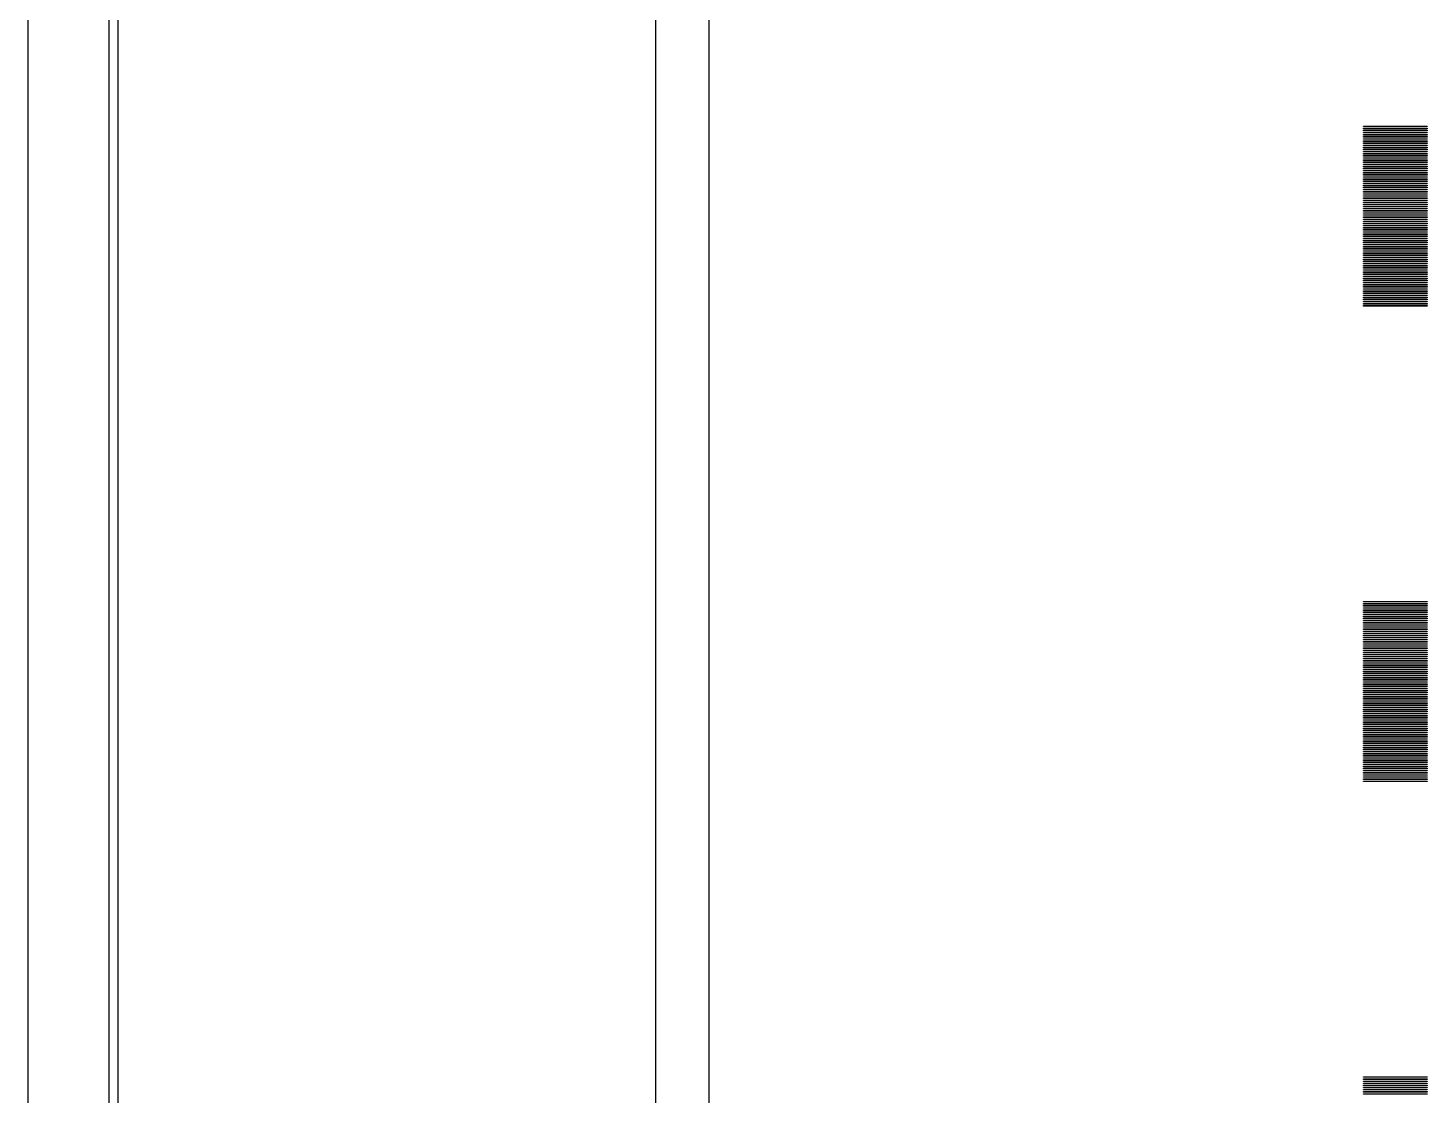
# Model space of a CAD drawing. Extents: x -17 to 130, y -40 to 112.
# Drawn here: x -16.89 to 9.6, y 14.86 to 35.06 of the extents above; entities that cross this region are included whole.
import ezdxf

# ---------------------------------------------------------------- set-up
doc = ezdxf.new("R2010")
doc.units = 0

msp = doc.modelspace()

# ---------------------------------------------------------------- linework, layer by layer
for p, q in [((-5, -4.5), (-5, 76.5)), ((-4, 76), (-4, -4)), ((-16.8921, 64.7463), (-16.8921, 7.25366)), ((-15.3519, 7.25034), (-15.3519, 64.7497)), ((-15.1895, 64.7488), (-15.1895, 7.25121)), ((8.40001, 33.195), (8.40001, 33.205)), ((8.40001, 33.205), (9.59999, 33.205)), ((9.59999, 33.195), (8.40001, 33.195)), ((8.40001, 33.155), (8.40001, 33.165)), ((8.40001, 33.165), (9.59999, 33.165)), ((9.59999, 33.155), (8.40001, 33.155)), ((8.40001, 33.115), (8.40001, 33.125)), ((8.40001, 33.125), (9.59999, 33.125)), ((9.59999, 33.205), (9.59999, 33.195)), ((9.59999, 33.165), (9.59999, 33.155)), ((9.59999, 33.125), (9.59999, 33.115)), ((9.59999, 33.115), (8.40001, 33.115)), ((8.40001, 33.075), (8.40001, 33.085)), ((8.40001, 33.085), (9.59999, 33.085)), ((9.59999, 33.075), (8.40001, 33.075)), ((8.40001, 33.035), (8.40001, 33.045)), ((8.40001, 33.045), (9.59999, 33.045)), ((9.59999, 33.035), (8.40001, 33.035)), ((8.40001, 32.995), (8.40001, 33.005)), ((8.40001, 33.005), (9.59999, 33.005)), ((9.59999, 32.995), (8.40001, 32.995)), ((8.40001, 32.955), (8.40001, 32.965)), ((8.40001, 32.965), (9.59999, 32.965)), ((9.59999, 32.955), (8.40001, 32.955)), ((8.40001, 32.915), (8.40001, 32.925)), ((8.40001, 32.925), (9.59999, 32.925)), ((9.59999, 32.915), (8.40001, 32.915)), ((8.40001, 32.875), (8.40001, 32.885)), ((8.40001, 32.885), (9.59999, 32.885)), ((9.59999, 32.875), (8.40001, 32.875)), ((9.59999, 33.085), (9.59999, 33.075)), ((9.59999, 33.045), (9.59999, 33.035)), ((9.59999, 33.005), (9.59999, 32.995)), ((9.59999, 32.965), (9.59999, 32.955)), ((9.59999, 32.925), (9.59999, 32.915)), ((9.59999, 32.885), (9.59999, 32.875)), ((8.40001, 32.835), (8.40001, 32.845)), ((8.40001, 32.845), (9.59999, 32.845)), ((9.59999, 32.835), (8.40001, 32.835)), ((8.40001, 32.795), (8.40001, 32.805)), ((8.40001, 32.805), (9.59999, 32.805)), ((9.59999, 32.795), (8.40001, 32.795)), ((8.40001, 32.755), (8.40001, 32.765)), ((8.40001, 32.765), (9.59999, 32.765)), ((9.59999, 32.755), (8.40001, 32.755)), ((8.40001, 32.715), (8.40001, 32.725)), ((8.40001, 32.725), (9.59999, 32.725)), ((9.59999, 32.715), (8.40001, 32.715)), ((8.40001, 32.675), (8.40001, 32.685)), ((8.40001, 32.685), (9.59999, 32.685)), ((9.59999, 32.675), (8.40001, 32.675)), ((8.40001, 32.635), (8.40001, 32.645)), ((8.40001, 32.645), (9.59999, 32.645)), ((9.59999, 32.635), (8.40001, 32.635)), ((8.40001, 32.595), (8.40001, 32.605)), ((8.40001, 32.605), (9.59999, 32.605)), ((9.59999, 32.595), (8.40001, 32.595)), ((9.59999, 32.845), (9.59999, 32.835)), ((9.59999, 32.805), (9.59999, 32.795)), ((9.59999, 32.765), (9.59999, 32.755)), ((9.59999, 32.725), (9.59999, 32.715)), ((9.59999, 32.685), (9.59999, 32.675)), ((9.59999, 32.645), (9.59999, 32.635)), ((9.59999, 32.605), (9.59999, 32.595)), ((8.40001, 32.555), (8.40001, 32.565)), ((8.40001, 32.565), (9.59999, 32.565)), ((9.59999, 32.555), (8.40001, 32.555)), ((8.40001, 32.515), (8.40001, 32.525)), ((8.40001, 32.525), (9.59999, 32.525)), ((9.59999, 32.515), (8.40001, 32.515)), ((8.40001, 32.475), (8.40001, 32.485)), ((8.40001, 32.485), (9.59999, 32.485)), ((9.59999, 32.475), (8.40001, 32.475)), ((8.40001, 32.435), (8.40001, 32.445)), ((8.40001, 32.445), (9.59999, 32.445)), ((9.59999, 32.435), (8.40001, 32.435)), ((8.40001, 32.395), (8.40001, 32.405)), ((8.40001, 32.405), (9.59999, 32.405)), ((9.59999, 32.395), (8.40001, 32.395)), ((8.40001, 32.355), (8.40001, 32.365)), ((8.40001, 32.365), (9.59999, 32.365)), ((9.59999, 32.355), (8.40001, 32.355)), ((8.40001, 32.315), (8.40001, 32.325)), ((8.40001, 32.325), (9.59999, 32.325)), ((9.59999, 32.565), (9.59999, 32.555)), ((9.59999, 32.525), (9.59999, 32.515)), ((9.59999, 32.485), (9.59999, 32.475)), ((9.59999, 32.445), (9.59999, 32.435)), ((9.59999, 32.405), (9.59999, 32.395)), ((9.59999, 32.365), (9.59999, 32.355)), ((9.59999, 32.325), (9.59999, 32.315)), ((9.59999, 32.315), (8.40001, 32.315)), ((8.40001, 32.275), (8.40001, 32.285)), ((8.40001, 32.285), (9.59999, 32.285)), ((9.59999, 32.275), (8.40001, 32.275)), ((8.40001, 32.235), (8.40001, 32.245)), ((8.40001, 32.245), (9.59999, 32.245)), ((9.59999, 32.235), (8.40001, 32.235)), ((8.40001, 32.195), (8.40001, 32.205)), ((8.40001, 32.205), (9.59999, 32.205)), ((9.59999, 32.195), (8.40001, 32.195)), ((8.40001, 32.155), (8.40001, 32.165)), ((8.40001, 32.165), (9.59999, 32.165)), ((9.59999, 32.155), (8.40001, 32.155)), ((8.40001, 32.115), (8.40001, 32.125)), ((8.40001, 32.125), (9.59999, 32.125)), ((9.59999, 32.115), (8.40001, 32.115)), ((8.40001, 32.075), (8.40001, 32.085)), ((8.40001, 32.085), (9.59999, 32.085)), ((9.59999, 32.075), (8.40001, 32.075)), ((9.59999, 32.285), (9.59999, 32.275)), ((9.59999, 32.245), (9.59999, 32.235)), ((9.59999, 32.205), (9.59999, 32.195)), ((9.59999, 32.165), (9.59999, 32.155)), ((9.59999, 32.125), (9.59999, 32.115)), ((9.59999, 32.085), (9.59999, 32.075)), ((8.40001, 32.035), (8.40001, 32.045)), ((8.40001, 32.045), (9.59999, 32.045)), ((9.59999, 32.035), (8.40001, 32.035)), ((8.40001, 31.995), (8.40001, 32.005)), ((8.40001, 32.005), (9.59999, 32.005)), ((9.59999, 31.995), (8.40001, 31.995)), ((8.40001, 31.955), (8.40001, 31.965)), ((8.40001, 31.965), (9.59999, 31.965)), ((9.59999, 31.955), (8.40001, 31.955)), ((8.40001, 31.915), (8.40001, 31.925)), ((8.40001, 31.925), (9.59999, 31.925)), ((9.59999, 31.915), (8.40001, 31.915)), ((8.40001, 31.875), (8.40001, 31.885)), ((8.40001, 31.885), (9.59999, 31.885)), ((9.59999, 31.875), (8.40001, 31.875)), ((8.40001, 31.835), (8.40001, 31.845)), ((8.40001, 31.845), (9.59999, 31.845)), ((9.59999, 31.835), (8.40001, 31.835)), ((8.40001, 31.795), (8.40001, 31.805)), ((8.40001, 31.805), (9.59999, 31.805)), ((9.59999, 31.795), (8.40001, 31.795)), ((9.59999, 32.045), (9.59999, 32.035)), ((9.59999, 32.005), (9.59999, 31.995)), ((9.59999, 31.965), (9.59999, 31.955)), ((9.59999, 31.925), (9.59999, 31.915)), ((9.59999, 31.885), (9.59999, 31.875)), ((9.59999, 31.845), (9.59999, 31.835)), ((9.59999, 31.805), (9.59999, 31.795)), ((8.40001, 31.755), (8.40001, 31.765)), ((8.40001, 31.765), (9.59999, 31.765)), ((9.59999, 31.755), (8.40001, 31.755)), ((8.40001, 31.715), (8.40001, 31.725)), ((8.40001, 31.725), (9.59999, 31.725)), ((9.59999, 31.715), (8.40001, 31.715)), ((8.40001, 31.675), (8.40001, 31.685)), ((8.40001, 31.685), (9.59999, 31.685)), ((9.59999, 31.675), (8.40001, 31.675)), ((8.40001, 31.635), (8.40001, 31.645)), ((8.40001, 31.645), (9.59999, 31.645)), ((9.59999, 31.635), (8.40001, 31.635)), ((8.40001, 31.595), (8.40001, 31.605)), ((8.40001, 31.605), (9.59999, 31.605)), ((9.59999, 31.595), (8.40001, 31.595)), ((8.40001, 31.555), (8.40001, 31.565)), ((8.40001, 31.565), (9.59999, 31.565)), ((9.59999, 31.555), (8.40001, 31.555)), ((9.59999, 31.765), (9.59999, 31.755)), ((9.59999, 31.725), (9.59999, 31.715)), ((9.59999, 31.685), (9.59999, 31.675)), ((9.59999, 31.645), (9.59999, 31.635)), ((9.59999, 31.605), (9.59999, 31.595)), ((9.59999, 31.565), (9.59999, 31.555)), ((8.40001, 31.515), (8.40001, 31.525)), ((8.40001, 31.525), (9.59999, 31.525)), ((9.59999, 31.515), (8.40001, 31.515)), ((8.40001, 31.475), (8.40001, 31.485)), ((8.40001, 31.485), (9.59999, 31.485)), ((9.59999, 31.475), (8.40001, 31.475)), ((8.40001, 31.435), (8.40001, 31.445)), ((8.40001, 31.445), (9.59999, 31.445)), ((9.59999, 31.435), (8.40001, 31.435)), ((8.40001, 31.395), (8.40001, 31.405)), ((8.40001, 31.405), (9.59999, 31.405)), ((9.59999, 31.395), (8.40001, 31.395)), ((8.40001, 31.355), (8.40001, 31.365)), ((8.40001, 31.365), (9.59999, 31.365)), ((9.59999, 31.355), (8.40001, 31.355)), ((8.40001, 31.315), (8.40001, 31.325)), ((8.40001, 31.325), (9.59999, 31.325)), ((9.59999, 31.315), (8.40001, 31.315)), ((8.40001, 31.275), (8.40001, 31.285)), ((8.40001, 31.285), (9.59999, 31.285)), ((9.59999, 31.275), (8.40001, 31.275)), ((9.59999, 31.525), (9.59999, 31.515)), ((9.59999, 31.485), (9.59999, 31.475)), ((9.59999, 31.445), (9.59999, 31.435)), ((9.59999, 31.405), (9.59999, 31.395)), ((9.59999, 31.365), (9.59999, 31.355)), ((9.59999, 31.325), (9.59999, 31.315)), ((9.59999, 31.285), (9.59999, 31.275)), ((8.40001, 31.235), (8.40001, 31.245)), ((8.40001, 31.245), (9.59999, 31.245)), ((9.59999, 31.235), (8.40001, 31.235)), ((8.40001, 31.195), (8.40001, 31.205)), ((8.40001, 31.205), (9.59999, 31.205)), ((9.59999, 31.195), (8.40001, 31.195)), ((8.40001, 31.155), (8.40001, 31.165)), ((8.40001, 31.165), (9.59999, 31.165)), ((9.59999, 31.155), (8.40001, 31.155)), ((8.40001, 31.115), (8.40001, 31.125)), ((8.40001, 31.125), (9.59999, 31.125)), ((9.59999, 31.115), (8.40001, 31.115)), ((8.40001, 31.075), (8.40001, 31.085)), ((8.40001, 31.085), (9.59999, 31.085)), ((9.59999, 31.075), (8.40001, 31.075)), ((8.40001, 31.035), (8.40001, 31.045)), ((8.40001, 31.045), (9.59999, 31.045)), ((9.59999, 31.035), (8.40001, 31.035)), ((8.40001, 30.995), (8.40001, 31.005)), ((8.40001, 31.005), (9.59999, 31.005)), ((9.59999, 31.245), (9.59999, 31.235)), ((9.59999, 31.205), (9.59999, 31.195)), ((9.59999, 31.165), (9.59999, 31.155)), ((9.59999, 31.125), (9.59999, 31.115)), ((9.59999, 31.085), (9.59999, 31.075)), ((9.59999, 31.045), (9.59999, 31.035)), ((9.59999, 31.005), (9.59999, 30.995)), ((9.59999, 30.995), (8.40001, 30.995)), ((8.40001, 30.955), (8.40001, 30.965)), ((8.40001, 30.965), (9.59999, 30.965)), ((9.59999, 30.955), (8.40001, 30.955)), ((8.40001, 30.915), (8.40001, 30.925)), ((8.40001, 30.925), (9.59999, 30.925)), ((9.59999, 30.915), (8.40001, 30.915)), ((8.40001, 30.875), (8.40001, 30.885)), ((8.40001, 30.885), (9.59999, 30.885)), ((9.59999, 30.875), (8.40001, 30.875)), ((8.40001, 30.835), (8.40001, 30.845)), ((8.40001, 30.845), (9.59999, 30.845)), ((9.59999, 30.835), (8.40001, 30.835)), ((8.40001, 30.795), (8.40001, 30.805)), ((8.40001, 30.805), (9.59999, 30.805)), ((9.59999, 30.795), (8.40001, 30.795)), ((8.40001, 30.755), (8.40001, 30.765)), ((8.40001, 30.765), (9.59999, 30.765)), ((9.59999, 30.755), (8.40001, 30.755)), ((9.59999, 30.965), (9.59999, 30.955)), ((9.59999, 30.925), (9.59999, 30.915)), ((9.59999, 30.885), (9.59999, 30.875)), ((9.59999, 30.845), (9.59999, 30.835)), ((9.59999, 30.805), (9.59999, 30.795)), ((9.59999, 30.765), (9.59999, 30.755)), ((8.40001, 30.715), (8.40001, 30.725)), ((8.40001, 30.725), (9.59999, 30.725)), ((9.59999, 30.715), (8.40001, 30.715)), ((8.40001, 30.675), (8.40001, 30.685)), ((8.40001, 30.685), (9.59999, 30.685)), ((9.59999, 30.675), (8.40001, 30.675)), ((8.40001, 30.635), (8.40001, 30.645)), ((8.40001, 30.645), (9.59999, 30.645)), ((9.59999, 30.635), (8.40001, 30.635)), ((8.40001, 30.595), (8.40001, 30.605)), ((8.40001, 30.605), (9.59999, 30.605)), ((9.59999, 30.595), (8.40001, 30.595)), ((8.40001, 30.555), (8.40001, 30.565)), ((8.40001, 30.565), (9.59999, 30.565)), ((9.59999, 30.555), (8.40001, 30.555)), ((8.40001, 30.515), (8.40001, 30.525)), ((8.40001, 30.525), (9.59999, 30.525)), ((9.59999, 30.515), (8.40001, 30.515)), ((8.40001, 30.475), (8.40001, 30.485)), ((8.40001, 30.485), (9.59999, 30.485)), ((9.59999, 30.475), (8.40001, 30.475)), ((9.59999, 30.725), (9.59999, 30.715)), ((9.59999, 30.685), (9.59999, 30.675)), ((9.59999, 30.645), (9.59999, 30.635)), ((9.59999, 30.605), (9.59999, 30.595)), ((9.59999, 30.565), (9.59999, 30.555)), ((9.59999, 30.525), (9.59999, 30.515)), ((9.59999, 30.485), (9.59999, 30.475)), ((8.40001, 30.435), (8.40001, 30.445)), ((8.40001, 30.445), (9.59999, 30.445)), ((9.59999, 30.435), (8.40001, 30.435)), ((8.40001, 30.395), (8.40001, 30.405)), ((8.40001, 30.405), (9.59999, 30.405)), ((9.59999, 30.395), (8.40001, 30.395)), ((8.40001, 30.355), (8.40001, 30.365)), ((8.40001, 30.365), (9.59999, 30.365)), ((9.59999, 30.355), (8.40001, 30.355)), ((8.40001, 30.315), (8.40001, 30.325)), ((8.40001, 30.325), (9.59999, 30.325)), ((9.59999, 30.315), (8.40001, 30.315)), ((8.40001, 30.275), (8.40001, 30.285)), ((8.40001, 30.285), (9.59999, 30.285)), ((9.59999, 30.275), (8.40001, 30.275)), ((8.40001, 30.235), (8.40001, 30.245)), ((8.40001, 30.245), (9.59999, 30.245)), ((9.59999, 30.235), (8.40001, 30.235)), ((8.40001, 30.195), (8.40001, 30.205)), ((8.40001, 30.205), (9.59999, 30.205)), ((9.59999, 30.445), (9.59999, 30.435)), ((9.59999, 30.405), (9.59999, 30.395)), ((9.59999, 30.365), (9.59999, 30.355)), ((9.59999, 30.325), (9.59999, 30.315)), ((9.59999, 30.285), (9.59999, 30.275)), ((9.59999, 30.245), (9.59999, 30.235)), ((9.59999, 30.205), (9.59999, 30.195)), ((9.59999, 30.195), (8.40001, 30.195)), ((8.40001, 30.155), (8.40001, 30.165)), ((8.40001, 30.165), (9.59999, 30.165)), ((9.59999, 30.155), (8.40001, 30.155)), ((8.40001, 30.115), (8.40001, 30.125)), ((8.40001, 30.125), (9.59999, 30.125)), ((9.59999, 30.115), (8.40001, 30.115)), ((8.40001, 30.075), (8.40001, 30.085)), ((8.40001, 30.085), (9.59999, 30.085)), ((9.59999, 30.075), (8.40001, 30.075)), ((8.40001, 30.035), (8.40001, 30.045)), ((8.40001, 30.045), (9.59999, 30.045)), ((9.59999, 30.035), (8.40001, 30.035)), ((8.40001, 29.995), (8.40001, 30.005)), ((8.40001, 30.005), (9.59999, 30.005)), ((9.59999, 29.995), (8.40001, 29.995)), ((8.40001, 29.955), (8.40001, 29.965)), ((8.40001, 29.965), (9.59999, 29.965)), ((9.59999, 29.955), (8.40001, 29.955)), ((9.59999, 30.165), (9.59999, 30.155)), ((9.59999, 30.125), (9.59999, 30.115)), ((9.59999, 30.085), (9.59999, 30.075)), ((9.59999, 30.045), (9.59999, 30.035)), ((9.59999, 30.005), (9.59999, 29.995)), ((9.59999, 29.965), (9.59999, 29.955)), ((8.40001, 29.915), (8.40001, 29.925)), ((8.40001, 29.925), (9.59999, 29.925)), ((9.59999, 29.915), (8.40001, 29.915)), ((8.40001, 29.875), (8.40001, 29.885)), ((8.40001, 29.885), (9.59999, 29.885)), ((9.59999, 29.875), (8.40001, 29.875)), ((8.40001, 29.835), (8.40001, 29.845)), ((8.40001, 29.845), (9.59999, 29.845)), ((9.59999, 29.835), (8.40001, 29.835)), ((8.40001, 29.795), (8.40001, 29.805)), ((8.40001, 29.805), (9.59999, 29.805)), ((9.59999, 29.795), (8.40001, 29.795)), ((9.59999, 29.925), (9.59999, 29.915)), ((9.59999, 29.885), (9.59999, 29.875)), ((9.59999, 29.845), (9.59999, 29.835)), ((9.59999, 29.805), (9.59999, 29.795)), ((8.40001, 24.195), (8.40001, 24.205)), ((8.40001, 24.205), (9.59999, 24.205)), ((9.59999, 24.195), (8.40001, 24.195)), ((8.40001, 24.155), (8.40001, 24.165)), ((8.40001, 24.165), (9.59999, 24.165)), ((9.59999, 24.155), (8.40001, 24.155)), ((8.40001, 24.115), (8.40001, 24.125)), ((8.40001, 24.125), (9.59999, 24.125)), ((9.59999, 24.115), (8.40001, 24.115)), ((9.59999, 24.205), (9.59999, 24.195)), ((9.59999, 24.165), (9.59999, 24.155)), ((9.59999, 24.125), (9.59999, 24.115)), ((8.40001, 24.075), (8.40001, 24.085)), ((8.40001, 24.085), (9.59999, 24.085)), ((9.59999, 24.075), (8.40001, 24.075)), ((8.40001, 24.035), (8.40001, 24.045)), ((8.40001, 24.045), (9.59999, 24.045)), ((9.59999, 24.035), (8.40001, 24.035)), ((8.40001, 23.995), (8.40001, 24.005)), ((8.40001, 24.005), (9.59999, 24.005)), ((9.59999, 23.995), (8.40001, 23.995)), ((8.40001, 23.955), (8.40001, 23.965)), ((8.40001, 23.965), (9.59999, 23.965)), ((9.59999, 23.955), (8.40001, 23.955)), ((8.40001, 23.915), (8.40001, 23.925)), ((8.40001, 23.925), (9.59999, 23.925)), ((9.59999, 23.915), (8.40001, 23.915)), ((8.40001, 23.875), (8.40001, 23.885)), ((8.40001, 23.885), (9.59999, 23.885)), ((9.59999, 23.875), (8.40001, 23.875)), ((8.40001, 23.835), (8.40001, 23.845)), ((8.40001, 23.845), (9.59999, 23.845)), ((9.59999, 24.085), (9.59999, 24.075)), ((9.59999, 24.045), (9.59999, 24.035)), ((9.59999, 24.005), (9.59999, 23.995)), ((9.59999, 23.965), (9.59999, 23.955)), ((9.59999, 23.925), (9.59999, 23.915)), ((9.59999, 23.885), (9.59999, 23.875)), ((9.59999, 23.845), (9.59999, 23.835)), ((9.59999, 23.835), (8.40001, 23.835)), ((8.40001, 23.795), (8.40001, 23.805)), ((8.40001, 23.805), (9.59999, 23.805)), ((9.59999, 23.795), (8.40001, 23.795)), ((8.40001, 23.755), (8.40001, 23.765)), ((8.40001, 23.765), (9.59999, 23.765)), ((9.59999, 23.755), (8.40001, 23.755)), ((8.40001, 23.715), (8.40001, 23.725)), ((8.40001, 23.725), (9.59999, 23.725)), ((9.59999, 23.715), (8.40001, 23.715)), ((8.40001, 23.675), (8.40001, 23.685)), ((8.40001, 23.685), (9.59999, 23.685)), ((9.59999, 23.675), (8.40001, 23.675)), ((8.40001, 23.635), (8.40001, 23.645)), ((8.40001, 23.645), (9.59999, 23.645)), ((9.59999, 23.635), (8.40001, 23.635)), ((8.40001, 23.595), (8.40001, 23.605)), ((8.40001, 23.605), (9.59999, 23.605)), ((9.59999, 23.595), (8.40001, 23.595)), ((9.59999, 23.805), (9.59999, 23.795)), ((9.59999, 23.765), (9.59999, 23.755)), ((9.59999, 23.725), (9.59999, 23.715)), ((9.59999, 23.685), (9.59999, 23.675)), ((9.59999, 23.645), (9.59999, 23.635)), ((9.59999, 23.605), (9.59999, 23.595)), ((8.40001, 23.555), (8.40001, 23.565)), ((8.40001, 23.565), (9.59999, 23.565)), ((9.59999, 23.555), (8.40001, 23.555)), ((8.40001, 23.515), (8.40001, 23.525)), ((8.40001, 23.525), (9.59999, 23.525)), ((9.59999, 23.515), (8.40001, 23.515)), ((8.40001, 23.475), (8.40001, 23.485)), ((8.40001, 23.485), (9.59999, 23.485)), ((9.59999, 23.475), (8.40001, 23.475)), ((8.40001, 23.435), (8.40001, 23.445)), ((8.40001, 23.445), (9.59999, 23.445)), ((9.59999, 23.435), (8.40001, 23.435)), ((8.40001, 23.395), (8.40001, 23.405)), ((8.40001, 23.405), (9.59999, 23.405)), ((9.59999, 23.395), (8.40001, 23.395)), ((8.40001, 23.355), (8.40001, 23.365)), ((8.40001, 23.365), (9.59999, 23.365)), ((9.59999, 23.355), (8.40001, 23.355)), ((8.40001, 23.315), (8.40001, 23.325)), ((8.40001, 23.325), (9.59999, 23.325)), ((9.59999, 23.315), (8.40001, 23.315)), ((9.59999, 23.565), (9.59999, 23.555)), ((9.59999, 23.525), (9.59999, 23.515)), ((9.59999, 23.485), (9.59999, 23.475)), ((9.59999, 23.445), (9.59999, 23.435)), ((9.59999, 23.405), (9.59999, 23.395)), ((9.59999, 23.365), (9.59999, 23.355)), ((9.59999, 23.325), (9.59999, 23.315)), ((8.40001, 23.275), (8.40001, 23.285)), ((8.40001, 23.285), (9.59999, 23.285)), ((9.59999, 23.275), (8.40001, 23.275)), ((8.40001, 23.235), (8.40001, 23.245)), ((8.40001, 23.245), (9.59999, 23.245)), ((9.59999, 23.235), (8.40001, 23.235)), ((8.40001, 23.195), (8.40001, 23.205)), ((8.40001, 23.205), (9.59999, 23.205)), ((9.59999, 23.195), (8.40001, 23.195)), ((8.40001, 23.155), (8.40001, 23.165)), ((8.40001, 23.165), (9.59999, 23.165)), ((9.59999, 23.155), (8.40001, 23.155)), ((8.40001, 23.115), (8.40001, 23.125)), ((8.40001, 23.125), (9.59999, 23.125)), ((9.59999, 23.115), (8.40001, 23.115)), ((8.40001, 23.075), (8.40001, 23.085)), ((8.40001, 23.085), (9.59999, 23.085)), ((9.59999, 23.075), (8.40001, 23.075)), ((9.59999, 23.285), (9.59999, 23.275)), ((9.59999, 23.245), (9.59999, 23.235)), ((9.59999, 23.205), (9.59999, 23.195)), ((9.59999, 23.165), (9.59999, 23.155)), ((9.59999, 23.125), (9.59999, 23.115)), ((9.59999, 23.085), (9.59999, 23.075)), ((8.40001, 23.035), (8.40001, 23.045)), ((8.40001, 23.045), (9.59999, 23.045)), ((9.59999, 23.035), (8.40001, 23.035)), ((8.40001, 22.995), (8.40001, 23.005)), ((8.40001, 23.005), (9.59999, 23.005)), ((9.59999, 22.995), (8.40001, 22.995)), ((8.40001, 22.955), (8.40001, 22.965)), ((8.40001, 22.965), (9.59999, 22.965)), ((9.59999, 22.955), (8.40001, 22.955)), ((8.40001, 22.915), (8.40001, 22.925)), ((8.40001, 22.925), (9.59999, 22.925)), ((9.59999, 22.915), (8.40001, 22.915)), ((8.40001, 22.875), (8.40001, 22.885)), ((8.40001, 22.885), (9.59999, 22.885)), ((9.59999, 22.875), (8.40001, 22.875)), ((8.40001, 22.835), (8.40001, 22.845)), ((8.40001, 22.845), (9.59999, 22.845)), ((9.59999, 22.835), (8.40001, 22.835)), ((8.40001, 22.795), (8.40001, 22.805)), ((8.40001, 22.805), (9.59999, 22.805)), ((9.59999, 22.795), (8.40001, 22.795)), ((9.59999, 23.045), (9.59999, 23.035)), ((9.59999, 23.005), (9.59999, 22.995)), ((9.59999, 22.965), (9.59999, 22.955)), ((9.59999, 22.925), (9.59999, 22.915)), ((9.59999, 22.885), (9.59999, 22.875)), ((9.59999, 22.845), (9.59999, 22.835)), ((9.59999, 22.805), (9.59999, 22.795)), ((8.40001, 22.755), (8.40001, 22.765)), ((8.40001, 22.765), (9.59999, 22.765)), ((9.59999, 22.755), (8.40001, 22.755)), ((8.40001, 22.715), (8.40001, 22.725)), ((8.40001, 22.725), (9.59999, 22.725)), ((9.59999, 22.715), (8.40001, 22.715)), ((8.40001, 22.675), (8.40001, 22.685)), ((8.40001, 22.685), (9.59999, 22.685)), ((9.59999, 22.675), (8.40001, 22.675)), ((8.40001, 22.635), (8.40001, 22.645)), ((8.40001, 22.645), (9.59999, 22.645)), ((9.59999, 22.635), (8.40001, 22.635)), ((8.40001, 22.595), (8.40001, 22.605)), ((8.40001, 22.605), (9.59999, 22.605)), ((9.59999, 22.595), (8.40001, 22.595)), ((8.40001, 22.555), (8.40001, 22.565)), ((8.40001, 22.565), (9.59999, 22.565)), ((9.59999, 22.555), (8.40001, 22.555)), ((8.40001, 22.515), (8.40001, 22.525)), ((8.40001, 22.525), (9.59999, 22.525)), ((9.59999, 22.765), (9.59999, 22.755)), ((9.59999, 22.725), (9.59999, 22.715)), ((9.59999, 22.685), (9.59999, 22.675)), ((9.59999, 22.645), (9.59999, 22.635)), ((9.59999, 22.605), (9.59999, 22.595)), ((9.59999, 22.565), (9.59999, 22.555)), ((9.59999, 22.525), (9.59999, 22.515)), ((9.59999, 22.515), (8.40001, 22.515)), ((8.40001, 22.475), (8.40001, 22.485)), ((8.40001, 22.485), (9.59999, 22.485)), ((9.59999, 22.475), (8.40001, 22.475)), ((8.40001, 22.435), (8.40001, 22.445)), ((8.40001, 22.445), (9.59999, 22.445)), ((9.59999, 22.435), (8.40001, 22.435)), ((8.40001, 22.395), (8.40001, 22.405)), ((8.40001, 22.405), (9.59999, 22.405)), ((9.59999, 22.395), (8.40001, 22.395)), ((8.40001, 22.355), (8.40001, 22.365)), ((8.40001, 22.365), (9.59999, 22.365)), ((9.59999, 22.355), (8.40001, 22.355)), ((8.40001, 22.315), (8.40001, 22.325)), ((8.40001, 22.325), (9.59999, 22.325)), ((9.59999, 22.315), (8.40001, 22.315)), ((8.40001, 22.275), (8.40001, 22.285)), ((8.40001, 22.285), (9.59999, 22.285)), ((9.59999, 22.275), (8.40001, 22.275)), ((9.59999, 22.485), (9.59999, 22.475)), ((9.59999, 22.445), (9.59999, 22.435)), ((9.59999, 22.405), (9.59999, 22.395)), ((9.59999, 22.365), (9.59999, 22.355)), ((9.59999, 22.325), (9.59999, 22.315)), ((9.59999, 22.285), (9.59999, 22.275)), ((8.40001, 22.235), (8.40001, 22.245)), ((8.40001, 22.245), (9.59999, 22.245)), ((9.59999, 22.235), (8.40001, 22.235)), ((8.40001, 22.195), (8.40001, 22.205)), ((8.40001, 22.205), (9.59999, 22.205)), ((9.59999, 22.195), (8.40001, 22.195)), ((8.40001, 22.155), (8.40001, 22.165)), ((8.40001, 22.165), (9.59999, 22.165)), ((9.59999, 22.155), (8.40001, 22.155)), ((8.40001, 22.115), (8.40001, 22.125)), ((8.40001, 22.125), (9.59999, 22.125)), ((9.59999, 22.115), (8.40001, 22.115)), ((8.40001, 22.075), (8.40001, 22.085)), ((8.40001, 22.085), (9.59999, 22.085)), ((9.59999, 22.075), (8.40001, 22.075)), ((8.40001, 22.035), (8.40001, 22.045)), ((8.40001, 22.045), (9.59999, 22.045)), ((9.59999, 22.035), (8.40001, 22.035)), ((8.40001, 21.995), (8.40001, 22.005)), ((8.40001, 22.005), (9.59999, 22.005)), ((9.59999, 21.995), (8.40001, 21.995)), ((9.59999, 22.245), (9.59999, 22.235)), ((9.59999, 22.205), (9.59999, 22.195)), ((9.59999, 22.165), (9.59999, 22.155)), ((9.59999, 22.125), (9.59999, 22.115)), ((9.59999, 22.085), (9.59999, 22.075)), ((9.59999, 22.045), (9.59999, 22.035)), ((9.59999, 22.005), (9.59999, 21.995)), ((8.40001, 21.955), (8.40001, 21.965)), ((8.40001, 21.965), (9.59999, 21.965)), ((9.59999, 21.955), (8.40001, 21.955)), ((8.40001, 21.915), (8.40001, 21.925)), ((8.40001, 21.925), (9.59999, 21.925)), ((9.59999, 21.915), (8.40001, 21.915)), ((8.40001, 21.875), (8.40001, 21.885)), ((8.40001, 21.885), (9.59999, 21.885)), ((9.59999, 21.875), (8.40001, 21.875)), ((8.40001, 21.835), (8.40001, 21.845)), ((8.40001, 21.845), (9.59999, 21.845)), ((9.59999, 21.835), (8.40001, 21.835)), ((8.40001, 21.795), (8.40001, 21.805)), ((8.40001, 21.805), (9.59999, 21.805)), ((9.59999, 21.795), (8.40001, 21.795)), ((8.40001, 21.755), (8.40001, 21.765)), ((8.40001, 21.765), (9.59999, 21.765)), ((9.59999, 21.755), (8.40001, 21.755)), ((8.40001, 21.715), (8.40001, 21.725)), ((8.40001, 21.725), (9.59999, 21.725)), ((9.59999, 21.965), (9.59999, 21.955)), ((9.59999, 21.925), (9.59999, 21.915)), ((9.59999, 21.885), (9.59999, 21.875)), ((9.59999, 21.845), (9.59999, 21.835)), ((9.59999, 21.805), (9.59999, 21.795)), ((9.59999, 21.765), (9.59999, 21.755)), ((9.59999, 21.725), (9.59999, 21.715)), ((9.59999, 21.715), (8.40001, 21.715)), ((8.40001, 21.675), (8.40001, 21.685)), ((8.40001, 21.685), (9.59999, 21.685)), ((9.59999, 21.675), (8.40001, 21.675)), ((8.40001, 21.635), (8.40001, 21.645)), ((8.40001, 21.645), (9.59999, 21.645)), ((9.59999, 21.635), (8.40001, 21.635)), ((8.40001, 21.595), (8.40001, 21.605)), ((8.40001, 21.605), (9.59999, 21.605)), ((9.59999, 21.595), (8.40001, 21.595)), ((8.40001, 21.555), (8.40001, 21.565)), ((8.40001, 21.565), (9.59999, 21.565)), ((9.59999, 21.555), (8.40001, 21.555)), ((8.40001, 21.515), (8.40001, 21.525)), ((8.40001, 21.525), (9.59999, 21.525)), ((9.59999, 21.515), (8.40001, 21.515)), ((8.40001, 21.475), (8.40001, 21.485)), ((8.40001, 21.485), (9.59999, 21.485)), ((9.59999, 21.475), (8.40001, 21.475)), ((9.59999, 21.685), (9.59999, 21.675)), ((9.59999, 21.645), (9.59999, 21.635)), ((9.59999, 21.605), (9.59999, 21.595)), ((9.59999, 21.565), (9.59999, 21.555)), ((9.59999, 21.525), (9.59999, 21.515)), ((9.59999, 21.485), (9.59999, 21.475)), ((8.40001, 21.435), (8.40001, 21.445)), ((8.40001, 21.445), (9.59999, 21.445)), ((9.59999, 21.435), (8.40001, 21.435)), ((8.40001, 21.395), (8.40001, 21.405)), ((8.40001, 21.405), (9.59999, 21.405)), ((9.59999, 21.395), (8.40001, 21.395)), ((8.40001, 21.355), (8.40001, 21.365)), ((8.40001, 21.365), (9.59999, 21.365)), ((9.59999, 21.355), (8.40001, 21.355)), ((8.40001, 21.315), (8.40001, 21.325)), ((8.40001, 21.325), (9.59999, 21.325)), ((9.59999, 21.315), (8.40001, 21.315)), ((8.40001, 21.275), (8.40001, 21.285)), ((8.40001, 21.285), (9.59999, 21.285)), ((9.59999, 21.275), (8.40001, 21.275)), ((8.40001, 21.235), (8.40001, 21.245)), ((8.40001, 21.245), (9.59999, 21.245)), ((9.59999, 21.235), (8.40001, 21.235)), ((8.40001, 21.195), (8.40001, 21.205)), ((8.40001, 21.205), (9.59999, 21.205)), ((9.59999, 21.195), (8.40001, 21.195)), ((9.59999, 21.445), (9.59999, 21.435)), ((9.59999, 21.405), (9.59999, 21.395)), ((9.59999, 21.365), (9.59999, 21.355)), ((9.59999, 21.325), (9.59999, 21.315)), ((9.59999, 21.285), (9.59999, 21.275)), ((9.59999, 21.245), (9.59999, 21.235)), ((9.59999, 21.205), (9.59999, 21.195)), ((8.40001, 21.155), (8.40001, 21.165)), ((8.40001, 21.165), (9.59999, 21.165)), ((9.59999, 21.155), (8.40001, 21.155)), ((8.40001, 21.115), (8.40001, 21.125)), ((8.40001, 21.125), (9.59999, 21.125)), ((9.59999, 21.115), (8.40001, 21.115)), ((8.40001, 21.075), (8.40001, 21.085)), ((8.40001, 21.085), (9.59999, 21.085)), ((9.59999, 21.075), (8.40001, 21.075)), ((8.40001, 21.035), (8.40001, 21.045)), ((8.40001, 21.045), (9.59999, 21.045)), ((9.59999, 21.035), (8.40001, 21.035)), ((8.40001, 20.995), (8.40001, 21.005)), ((8.40001, 21.005), (9.59999, 21.005)), ((9.59999, 20.995), (8.40001, 20.995)), ((8.40001, 20.955), (8.40001, 20.965)), ((8.40001, 20.965), (9.59999, 20.965)), ((9.59999, 20.955), (8.40001, 20.955)), ((9.59999, 21.165), (9.59999, 21.155)), ((9.59999, 21.125), (9.59999, 21.115)), ((9.59999, 21.085), (9.59999, 21.075)), ((9.59999, 21.045), (9.59999, 21.035)), ((9.59999, 21.005), (9.59999, 20.995)), ((9.59999, 20.965), (9.59999, 20.955)), ((8.40001, 20.915), (8.40001, 20.925)), ((8.40001, 20.925), (9.59999, 20.925)), ((9.59999, 20.915), (8.40001, 20.915)), ((8.40001, 20.875), (8.40001, 20.885)), ((8.40001, 20.885), (9.59999, 20.885)), ((9.59999, 20.875), (8.40001, 20.875)), ((8.40001, 20.835), (8.40001, 20.845)), ((8.40001, 20.845), (9.59999, 20.845)), ((9.59999, 20.835), (8.40001, 20.835)), ((8.40001, 20.795), (8.40001, 20.805)), ((8.40001, 20.805), (9.59999, 20.805)), ((9.59999, 20.795), (8.40001, 20.795)), ((9.59999, 20.925), (9.59999, 20.915)), ((9.59999, 20.885), (9.59999, 20.875)), ((9.59999, 20.845), (9.59999, 20.835)), ((9.59999, 20.805), (9.59999, 20.795)), ((8.40001, 15.195), (8.40001, 15.205)), ((8.40001, 15.205), (9.59999, 15.205)), ((9.59999, 15.195), (8.40001, 15.195)), ((8.40001, 15.155), (8.40001, 15.165)), ((8.40001, 15.165), (9.59999, 15.165)), ((9.59999, 15.155), (8.40001, 15.155)), ((8.40001, 15.115), (8.40001, 15.125)), ((8.40001, 15.125), (9.59999, 15.125)), ((9.59999, 15.115), (8.40001, 15.115)), ((9.59999, 15.205), (9.59999, 15.195)), ((9.59999, 15.165), (9.59999, 15.155)), ((9.59999, 15.125), (9.59999, 15.115)), ((8.40001, 15.075), (8.40001, 15.085)), ((8.40001, 15.085), (9.59999, 15.085)), ((9.59999, 15.075), (8.40001, 15.075)), ((8.40001, 15.035), (8.40001, 15.045)), ((8.40001, 15.045), (9.59999, 15.045)), ((9.59999, 15.035), (8.40001, 15.035)), ((8.40001, 14.995), (8.40001, 15.005)), ((8.40001, 15.005), (9.59999, 15.005)), ((9.59999, 14.995), (8.40001, 14.995)), ((8.40001, 14.955), (8.40001, 14.965)), ((8.40001, 14.965), (9.59999, 14.965)), ((9.59999, 14.955), (8.40001, 14.955)), ((8.40001, 14.915), (8.40001, 14.925)), ((8.40001, 14.925), (9.59999, 14.925)), ((9.59999, 14.915), (8.40001, 14.915)), ((8.40001, 14.875), (8.40001, 14.885)), ((8.40001, 14.885), (9.59999, 14.885)), ((9.59999, 14.875), (8.40001, 14.875)), ((9.59999, 15.085), (9.59999, 15.075)), ((9.59999, 15.045), (9.59999, 15.035)), ((9.59999, 15.005), (9.59999, 14.995)), ((9.59999, 14.965), (9.59999, 14.955)), ((9.59999, 14.925), (9.59999, 14.915)), ((9.59999, 14.885), (9.59999, 14.875))]:
    msp.add_line(p, q)

doc.saveas('drawing.dxf')
